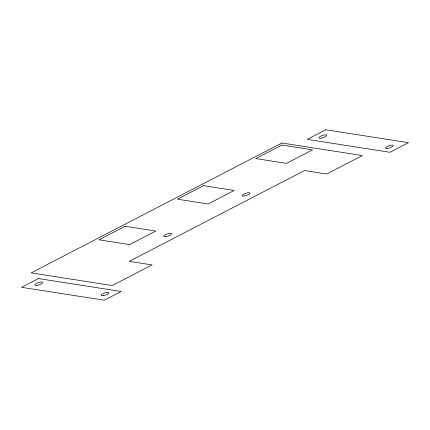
<?xml version="1.0" encoding="UTF-8"?>
<svg xmlns="http://www.w3.org/2000/svg" width="430" height="430" viewBox="0 0 430 430"><rect width="100%" height="100%" fill="white"/><g stroke="black" fill="none" stroke-linecap="round" stroke-linejoin="round"><path stroke-width="0.64" d="M281.913 143.002L31.132 272.883L112.246 285.541L152.08 264.912L129.242 261.349L304.537 170.559L326.682 174.016L362.323 155.558L281.913 143.002M125.125 226.266L98.986 239.8L129.672 244.595L155.81 231.055L125.125 226.266M203.535 185.658L177.397 199.192L208.088 203.981L234.221 190.447L203.535 185.658M281.946 145.044L255.807 158.584L286.498 163.373L312.637 149.839L281.946 145.044M38.404 278.554L21.5 287.31L104.275 300.231L121.179 291.475L38.404 278.554M325.843 129.769L307.278 139.385L389.94 152.284L408.5 142.674L325.843 129.769M103.324 295.679A4.133 1.166 -18.7 0 0 108.983 292.749A4.133 1.166 -18.7 0 0 102.867 293.701A4.133 1.166 -18.7 0 0 103.324 295.679M37.034 285.332A4.133 1.166 -18.7 0 0 42.694 282.397A4.133 1.166 -18.7 0 0 36.577 283.348A4.133 1.166 -18.7 0 0 37.034 285.332M387.57 148.468A4.133 1.166 -18.7 0 0 393.23 145.539A4.133 1.166 -18.7 0 0 387.113 146.49A4.133 1.166 -18.7 0 0 387.57 148.468M321.113 138.186A4.133 1.166 -18.7 0 0 326.768 135.256A4.133 1.166 -18.7 0 0 320.651 136.208A4.133 1.166 -18.7 0 0 321.113 138.186M165.958 236.65A4.133 1.166 -18.7 0 0 171.618 233.721A4.133 1.166 -18.7 0 0 165.502 234.673A4.133 1.166 -18.7 0 0 165.958 236.65M244.374 196.042A4.133 1.166 -18.7 0 0 250.029 193.113A4.133 1.166 -18.7 0 0 243.912 194.064A4.133 1.166 -18.7 0 0 244.374 196.042"/></g></svg>
